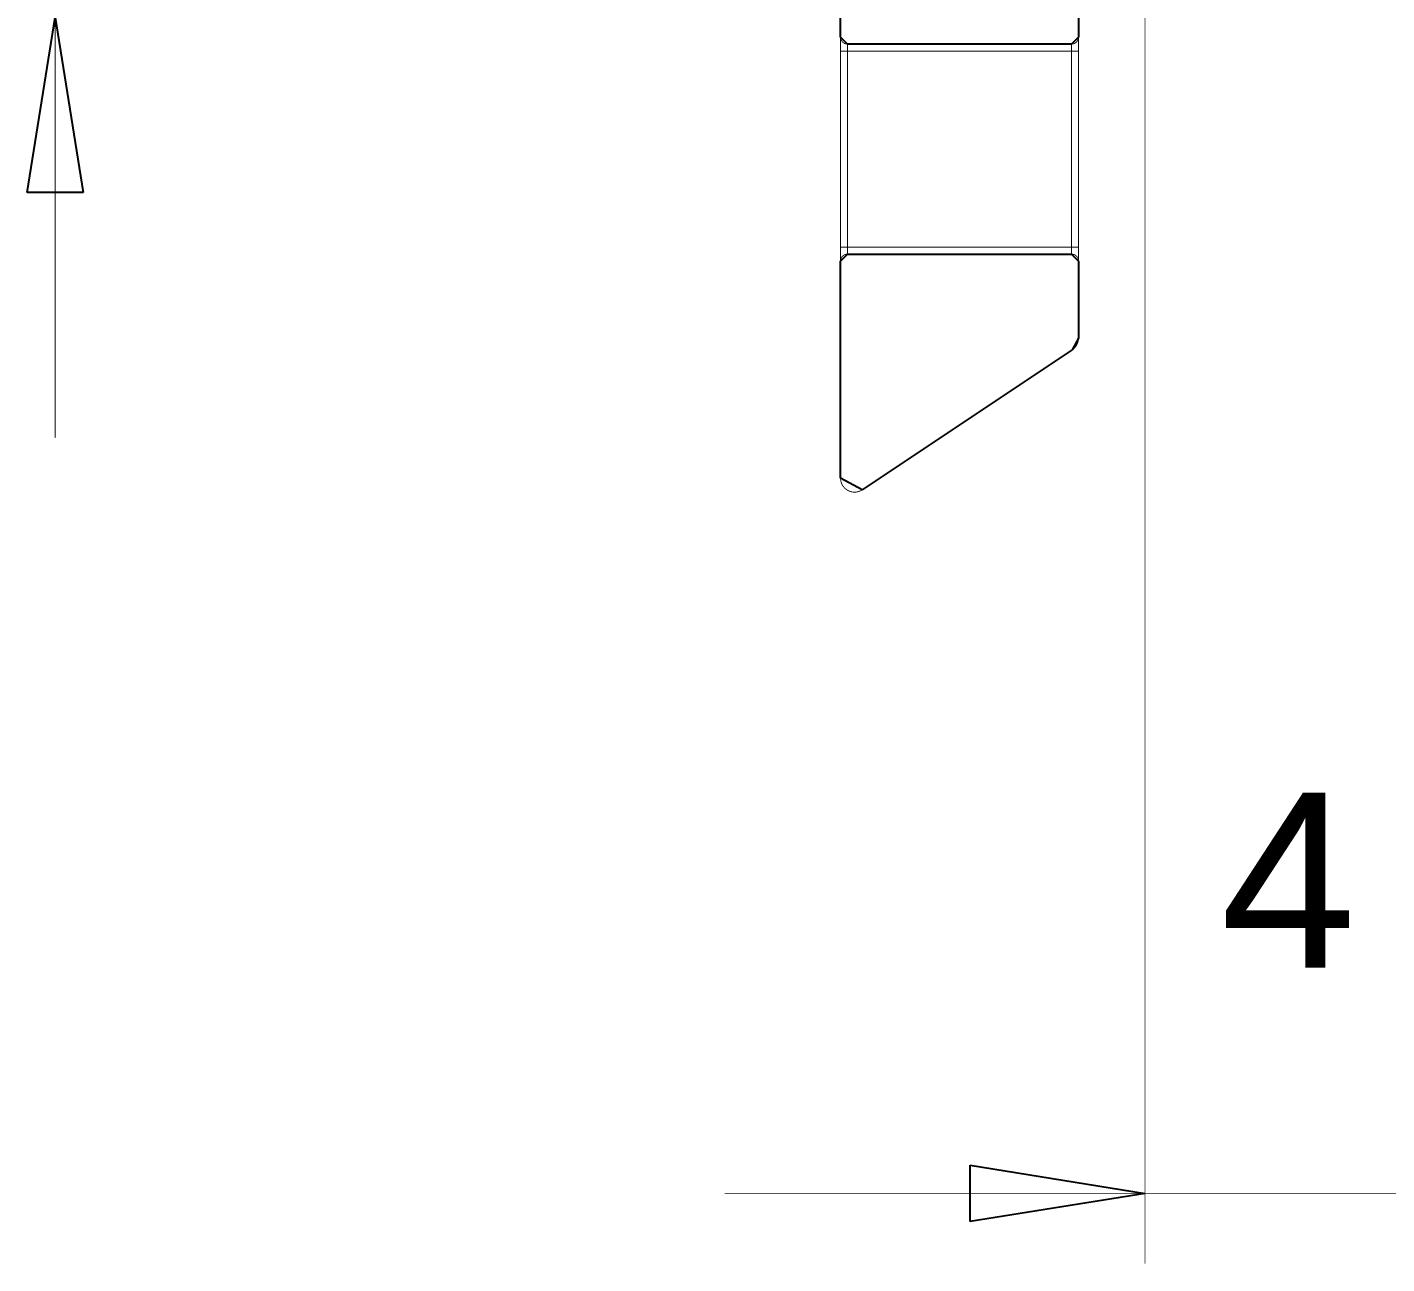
# Model space of a CAD drawing. Header units: inches. Extents: x 0 to 35.2, y -0.7 to 15.9.
# Drawn here: x 17.45 to 18.215, y 10.118 to 10.813 of the extents above; entities that cross this region are included whole.
import ezdxf

# ---------------------------------------------------------------- set-up
doc = ezdxf.new("R2010")
doc.units = ezdxf.units.IN
doc.header["$MEASUREMENT"] = 0
doc.layers.add('Board Outline', color=216, linetype='Continuous')
doc.layers.add('Dimensions', color=6, linetype='Continuous')
doc.styles.add('Arial', font='', dxfattribs={"height": 0.2})
doc.styles.get('Arial').set_extended_font_data('Arial')

msp = doc.modelspace()

# ---------------------------------------------------------------- linework, layer by layer
at = {"layer": 'Board Outline'}
for p, q in [((17.90795, 10.8074), (17.90795, 11.14554)), ((18.04181, 10.85858), (18.04181, 10.8074)), ((17.45042, 10.72006), (17.46617, 10.81849)), ((17.46617, 10.81849), (17.48192, 10.72006)), ((17.91189, 10.80347), (17.90795, 10.8074)), ((18.04181, 10.8074), (18.03787, 10.80347)), ((18.03787, 10.80347), (17.91189, 10.80347)), ((17.48192, 10.72006), (17.45042, 10.72006)), ((17.90795, 10.68142), (17.91189, 10.68536)), ((17.91189, 10.68536), (18.03787, 10.68536)), ((18.03787, 10.68536), (18.04181, 10.68142)), ((17.90795, 10.55937), (17.90795, 10.68142)), ((18.04181, 10.68142), (18.04181, 10.63811)), ((18.0383, 10.63156), (17.92019, 10.55282)), ((18.04181, 10.63811), (18.0383, 10.63156)), ((17.92019, 10.55282), (17.90795, 10.55937)), ((17.98078, 10.17298), (18.07921, 10.15723)), ((17.98078, 10.14148), (17.98078, 10.17298)), ((18.07921, 10.15723), (17.98078, 10.14148))]:
    msp.add_line(p, q, dxfattribs=at)
for points in [[(18.07921, 10.11786, 0.0005, 0.0005, 0), (18.07921, 10.90931, 0.0005, 0.0005, 0)], [(17.46617, 10.58227, 0.0005, 0.0005, 0), (17.46617, 10.81849, 0.0005, 0.0005, 0)], [(17.84299, 10.15723, 0.0005, 0.0005, 0), (18.07921, 10.15723, 0.0005, 0.0005, 0)], [(18.07921, 10.15723, 0.0005, 0.0005, 0), (18.23669, 10.15723, 0.0005, 0.0005, 0)]]:
    msp.add_lwpolyline(points, format="xyseb", dxfattribs=at)
for points in [[(17.46605, 10.58227, 0.00025, 0.00025, 1), (17.4663, 10.58227, 0.00025, 0.00025, 1)], [(17.84286, 10.15723, 0.00025, 0.00025, 1), (17.84311, 10.15723, 0.00025, 0.00025, 1)], [(18.07908, 10.15723, 0.00025, 0.00025, 1), (18.07933, 10.15723, 0.00025, 0.00025, 1)], [(18.07908, 10.15723, 0.00025, 0.00025, 1), (18.07933, 10.15723, 0.00025, 0.00025, 1)], [(18.07908, 10.11786, 0.00025, 0.00025, 1), (18.07933, 10.11786, 0.00025, 0.00025, 1)]]:
    msp.add_lwpolyline(points, format="xyseb", close=True, dxfattribs=at)
at = {"layer": 'Dimensions'}
for points in [[(17.90795, 10.8074, 0.0005, 0.0005, 0), (17.90795, 11.14554, 0.0005, 0.0005, 0)], [(18.04181, 10.8074, 0.0005, 0.0005, 0), (18.04181, 10.85858, 0.0005, 0.0005, 0)], [(17.90795, 10.79953, 0.0005, 0.0005, 0), (17.90795, 10.8074, 0.0005, 0.0005, 0)], [(17.91189, 10.80347, 0.0005, 0.0005, -0.414214), (17.90795, 10.8074, 0.0005, 0.0005, 0)], [(18.04181, 10.8074, 0.0005, 0.0005, -0.414214), (18.03787, 10.80347, 0.0005, 0.0005, 0)], [(18.04181, 10.79953, 0.0005, 0.0005, 0), (18.04181, 10.8074, 0.0005, 0.0005, 0)], [(17.90795, 10.79953, 0.0005, 0.0005, 0), (17.91189, 10.79953, 0.0005, 0.0005, 0)], [(17.90795, 10.68929, 0.0005, 0.0005, 0), (17.90795, 10.79953, 0.0005, 0.0005, 0)], [(17.91189, 10.80347, 0.0005, 0.0005, 0), (18.03787, 10.80347, 0.0005, 0.0005, 0)], [(17.91189, 10.79953, 0.0005, 0.0005, 0), (17.91189, 10.80347, 0.0005, 0.0005, 0)], [(17.91189, 10.79953, 0.0005, 0.0005, 0), (18.03787, 10.79953, 0.0005, 0.0005, 0)], [(17.91189, 10.68929, 0.0005, 0.0005, 0), (17.91189, 10.79953, 0.0005, 0.0005, 0)], [(18.03787, 10.79953, 0.0005, 0.0005, 0), (18.03787, 10.80347, 0.0005, 0.0005, 0)], [(18.03787, 10.79953, 0.0005, 0.0005, 0), (18.04181, 10.79953, 0.0005, 0.0005, 0)], [(18.03787, 10.68929, 0.0005, 0.0005, 0), (18.03787, 10.79953, 0.0005, 0.0005, 0)], [(18.04181, 10.68929, 0.0005, 0.0005, 0), (18.04181, 10.79953, 0.0005, 0.0005, 0)], [(17.90795, 10.68929, 0.0005, 0.0005, 0), (17.91189, 10.68929, 0.0005, 0.0005, 0)], [(17.90795, 10.68142, 0.0005, 0.0005, 0), (17.90795, 10.68929, 0.0005, 0.0005, 0)], [(17.90795, 10.68142, 0.0005, 0.0005, -0.414214), (17.91189, 10.68536, 0.0005, 0.0005, 0)], [(17.91189, 10.68929, 0.0005, 0.0005, 0), (18.03787, 10.68929, 0.0005, 0.0005, 0)], [(17.91189, 10.68536, 0.0005, 0.0005, 0), (17.91189, 10.68929, 0.0005, 0.0005, 0)], [(17.91189, 10.68536, 0.0005, 0.0005, 0), (18.03787, 10.68536, 0.0005, 0.0005, 0)], [(18.03787, 10.68536, 0.0005, 0.0005, 0), (18.03787, 10.68929, 0.0005, 0.0005, 0)], [(18.03787, 10.68929, 0.0005, 0.0005, 0), (18.04181, 10.68929, 0.0005, 0.0005, 0)], [(18.03787, 10.68536, 0.0005, 0.0005, -0.414214), (18.04181, 10.68142, 0.0005, 0.0005, 0)], [(18.04181, 10.68142, 0.0005, 0.0005, 0), (18.04181, 10.68929, 0.0005, 0.0005, 0)], [(17.90795, 10.55937, 0.0005, 0.0005, 0), (17.90795, 10.68142, 0.0005, 0.0005, 0)], [(18.04181, 10.63811, 0.0005, 0.0005, 0), (18.04181, 10.68142, 0.0005, 0.0005, 0)], [(17.92019, 10.55282, 0.0005, 0.0005, 0), (18.0383, 10.63156, 0.0005, 0.0005, 0)], [(18.04181, 10.63811, 0.0005, 0.0005, -0.250765), (18.0383, 10.63156, 0.0005, 0.0005, 0)], [(17.92019, 10.55282, 0.0005, 0.0005, -0.599021), (17.90795, 10.55937, 0.0005, 0.0005, 0)]]:
    msp.add_lwpolyline(points, format="xyseb", dxfattribs=at)
for points in [[(17.90782, 10.8074, 0.00025, 0.00025, 1), (17.90807, 10.8074, 0.00025, 0.00025, 1)], [(17.90782, 10.8074, 0.00025, 0.00025, 1), (17.90807, 10.8074, 0.00025, 0.00025, 1)], [(17.90782, 10.8074, 0.00025, 0.00025, 1), (17.90807, 10.8074, 0.00025, 0.00025, 1)], [(18.04168, 10.8074, 0.00025, 0.00025, 1), (18.04193, 10.8074, 0.00025, 0.00025, 1)], [(18.04168, 10.8074, 0.00025, 0.00025, 1), (18.04193, 10.8074, 0.00025, 0.00025, 1)], [(18.04168, 10.8074, 0.00025, 0.00025, 1), (18.04193, 10.8074, 0.00025, 0.00025, 1)], [(17.90782, 10.79953, 0.00025, 0.00025, 1), (17.90807, 10.79953, 0.00025, 0.00025, 1)], [(17.90782, 10.79953, 0.00025, 0.00025, 1), (17.90807, 10.79953, 0.00025, 0.00025, 1)], [(17.90782, 10.79953, 0.00025, 0.00025, 1), (17.90807, 10.79953, 0.00025, 0.00025, 1)], [(17.91176, 10.80347, 0.00025, 0.00025, 1), (17.91201, 10.80347, 0.00025, 0.00025, 1)], [(17.91176, 10.80347, 0.00025, 0.00025, 1), (17.91201, 10.80347, 0.00025, 0.00025, 1)], [(17.91176, 10.80347, 0.00025, 0.00025, 1), (17.91201, 10.80347, 0.00025, 0.00025, 1)], [(17.91176, 10.79953, 0.00025, 0.00025, 1), (17.91201, 10.79953, 0.00025, 0.00025, 1)], [(17.91176, 10.79953, 0.00025, 0.00025, 1), (17.91201, 10.79953, 0.00025, 0.00025, 1)], [(17.91176, 10.79953, 0.00025, 0.00025, 1), (17.91201, 10.79953, 0.00025, 0.00025, 1)], [(17.91176, 10.79953, 0.00025, 0.00025, 1), (17.91201, 10.79953, 0.00025, 0.00025, 1)], [(18.03774, 10.80347, 0.00025, 0.00025, 1), (18.03799, 10.80347, 0.00025, 0.00025, 1)], [(18.03774, 10.80347, 0.00025, 0.00025, 1), (18.03799, 10.80347, 0.00025, 0.00025, 1)], [(18.03774, 10.80347, 0.00025, 0.00025, 1), (18.03799, 10.80347, 0.00025, 0.00025, 1)], [(18.03774, 10.79953, 0.00025, 0.00025, 1), (18.03799, 10.79953, 0.00025, 0.00025, 1)], [(18.03774, 10.79953, 0.00025, 0.00025, 1), (18.03799, 10.79953, 0.00025, 0.00025, 1)], [(18.03774, 10.79953, 0.00025, 0.00025, 1), (18.03799, 10.79953, 0.00025, 0.00025, 1)], [(18.03774, 10.79953, 0.00025, 0.00025, 1), (18.03799, 10.79953, 0.00025, 0.00025, 1)], [(18.04168, 10.79953, 0.00025, 0.00025, 1), (18.04193, 10.79953, 0.00025, 0.00025, 1)], [(18.04168, 10.79953, 0.00025, 0.00025, 1), (18.04193, 10.79953, 0.00025, 0.00025, 1)], [(18.04168, 10.79953, 0.00025, 0.00025, 1), (18.04193, 10.79953, 0.00025, 0.00025, 1)], [(17.90782, 10.68929, 0.00025, 0.00025, 1), (17.90807, 10.68929, 0.00025, 0.00025, 1)], [(17.90782, 10.68929, 0.00025, 0.00025, 1), (17.90807, 10.68929, 0.00025, 0.00025, 1)], [(17.90782, 10.68929, 0.00025, 0.00025, 1), (17.90807, 10.68929, 0.00025, 0.00025, 1)], [(17.91176, 10.68929, 0.00025, 0.00025, 1), (17.91201, 10.68929, 0.00025, 0.00025, 1)], [(17.91176, 10.68929, 0.00025, 0.00025, 1), (17.91201, 10.68929, 0.00025, 0.00025, 1)], [(17.91176, 10.68929, 0.00025, 0.00025, 1), (17.91201, 10.68929, 0.00025, 0.00025, 1)], [(17.91176, 10.68929, 0.00025, 0.00025, 1), (17.91201, 10.68929, 0.00025, 0.00025, 1)], [(17.91176, 10.68536, 0.00025, 0.00025, 1), (17.91201, 10.68536, 0.00025, 0.00025, 1)], [(17.91176, 10.68536, 0.00025, 0.00025, 1), (17.91201, 10.68536, 0.00025, 0.00025, 1)], [(17.91176, 10.68536, 0.00025, 0.00025, 1), (17.91201, 10.68536, 0.00025, 0.00025, 1)], [(18.03774, 10.68929, 0.00025, 0.00025, 1), (18.03799, 10.68929, 0.00025, 0.00025, 1)], [(18.03774, 10.68929, 0.00025, 0.00025, 1), (18.03799, 10.68929, 0.00025, 0.00025, 1)], [(18.03774, 10.68929, 0.00025, 0.00025, 1), (18.03799, 10.68929, 0.00025, 0.00025, 1)], [(18.03774, 10.68929, 0.00025, 0.00025, 1), (18.03799, 10.68929, 0.00025, 0.00025, 1)], [(18.03774, 10.68536, 0.00025, 0.00025, 1), (18.03799, 10.68536, 0.00025, 0.00025, 1)], [(18.03774, 10.68536, 0.00025, 0.00025, 1), (18.03799, 10.68536, 0.00025, 0.00025, 1)], [(18.03774, 10.68536, 0.00025, 0.00025, 1), (18.03799, 10.68536, 0.00025, 0.00025, 1)], [(18.04168, 10.68929, 0.00025, 0.00025, 1), (18.04193, 10.68929, 0.00025, 0.00025, 1)], [(18.04168, 10.68929, 0.00025, 0.00025, 1), (18.04193, 10.68929, 0.00025, 0.00025, 1)], [(18.04168, 10.68929, 0.00025, 0.00025, 1), (18.04193, 10.68929, 0.00025, 0.00025, 1)], [(17.90782, 10.68142, 0.00025, 0.00025, 1), (17.90807, 10.68142, 0.00025, 0.00025, 1)], [(17.90782, 10.68142, 0.00025, 0.00025, 1), (17.90807, 10.68142, 0.00025, 0.00025, 1)], [(17.90782, 10.68142, 0.00025, 0.00025, 1), (17.90807, 10.68142, 0.00025, 0.00025, 1)], [(18.04168, 10.68142, 0.00025, 0.00025, 1), (18.04193, 10.68142, 0.00025, 0.00025, 1)], [(18.04168, 10.68142, 0.00025, 0.00025, 1), (18.04193, 10.68142, 0.00025, 0.00025, 1)], [(18.04168, 10.68142, 0.00025, 0.00025, 1), (18.04193, 10.68142, 0.00025, 0.00025, 1)], [(18.03818, 10.63156, 0.00025, 0.00025, 1), (18.03843, 10.63156, 0.00025, 0.00025, 1)], [(18.03818, 10.63156, 0.00025, 0.00025, 1), (18.03843, 10.63156, 0.00025, 0.00025, 1)], [(18.04168, 10.63811, 0.00025, 0.00025, 1), (18.04193, 10.63811, 0.00025, 0.00025, 1)], [(18.04168, 10.63811, 0.00025, 0.00025, 1), (18.04193, 10.63811, 0.00025, 0.00025, 1)], [(17.90782, 10.55937, 0.00025, 0.00025, 1), (17.90807, 10.55937, 0.00025, 0.00025, 1)], [(17.90782, 10.55937, 0.00025, 0.00025, 1), (17.90807, 10.55937, 0.00025, 0.00025, 1)], [(17.92007, 10.55282, 0.00025, 0.00025, 1), (17.92032, 10.55282, 0.00025, 0.00025, 1)], [(17.92007, 10.55282, 0.00025, 0.00025, 1), (17.92032, 10.55282, 0.00025, 0.00025, 1)]]:
    msp.add_lwpolyline(points, format="xyseb", close=True, dxfattribs=at)

# ---------------------------------------------------------------- texts
at = {"layer": 'Board Outline', "style": 'Arial'}
msp.add_text('4', height=0.09843, dxfattribs=at).set_placement((18.12159, 10.28411))

doc.saveas('drawing.dxf')
